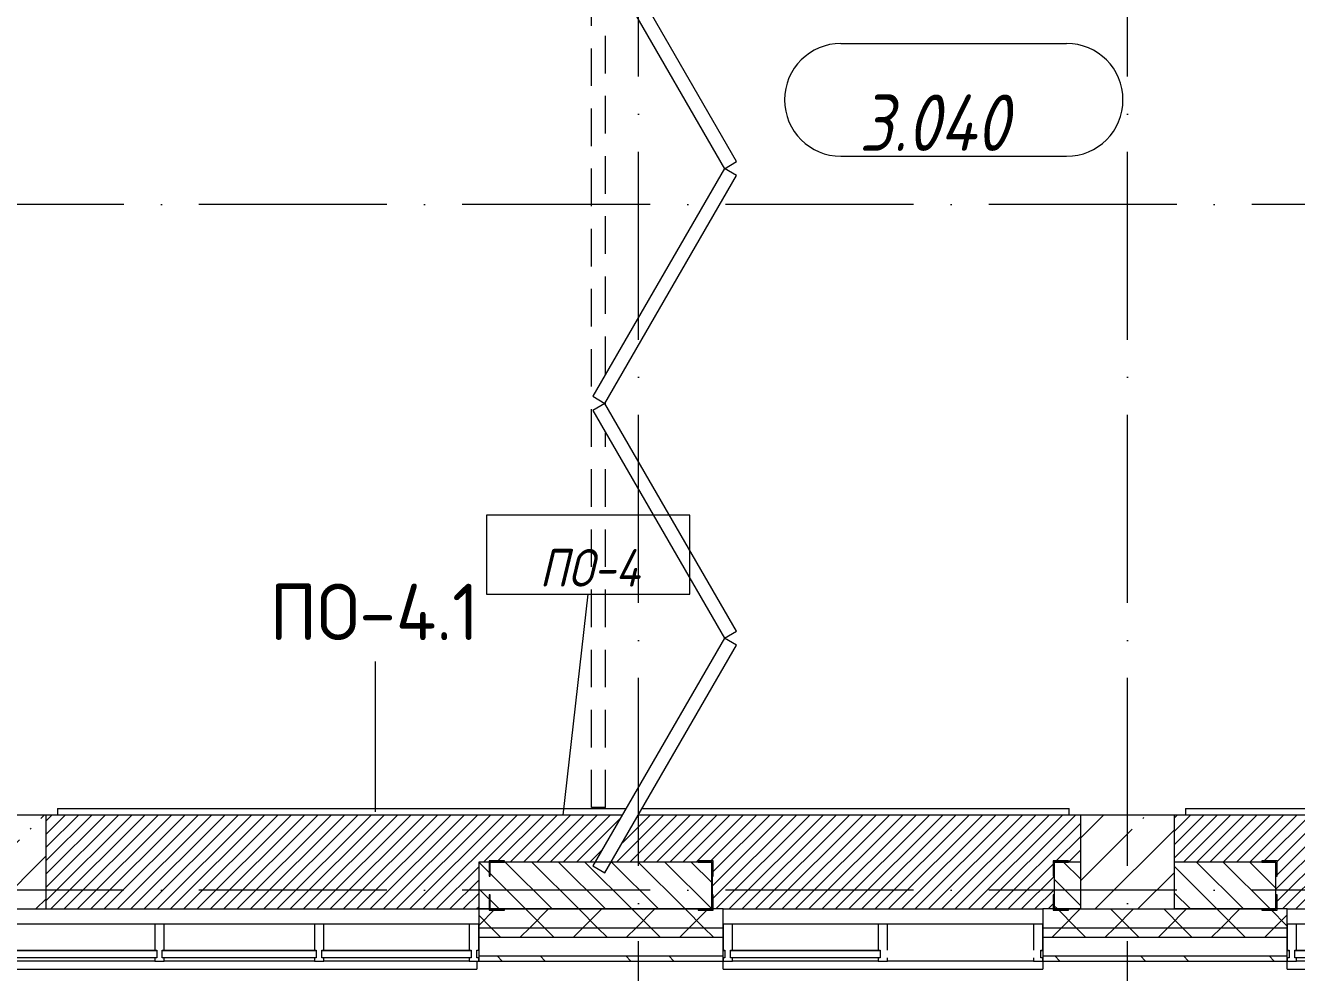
# Model space of a CAD drawing. Header units: millimetres. Extents: x -6467 to 106027, y -7090 to 195095.
# Drawn here: x 20299 to 27059, y 100357 to 105397 of the extents above; entities that cross this region are included whole.
import ezdxf

# ---------------------------------------------------------------- set-up
doc = ezdxf.new("R2010")
doc.units = ezdxf.units.MM
doc.linetypes.add('200_ШТРИХ__ш1_п0_6_', pattern=[320, 200, -120])
doc.linetypes.add('50_200_ШТРИХ_1Т_ш5_п1_п1_', pattern=[1400, 1000, -200, 0, -200])
for name, color, linetype, lineweight, true_color in [('A-AREA-IDEN-1', 7, 'Continuous', 9, 0xaaaaaa), ('A-FLOR-PATT-1', 7, 'Continuous', 5, 0xd61c12), ('A-GENM-1', 7, 'Continuous', 9, 0xaaaaaa), ('A-GENM-2', 7, 'Continuous', 20, 0xaaaaaa), ('A-WALL-2', 7, 'Continuous', 5, 0xaaaaaa), ('Оси-3', 7, '50_200_ШТРИХ_1Т_ш5_п1_п1_', 9, 0xaaaaaa)]:
    doc.layers.add(name, color=color, linetype=linetype, lineweight=lineweight, true_color=true_color)
for name, color, linetype, lineweight in [('A-DOOR-2', 7, 'Continuous', 5), ('A-DOOR-3', 7, '200_ШТРИХ__ш1_п0_6_', 5), ('A-DOOR-FRAM', 7, 'Continuous', 9), ('A-FLOR', 7, 'Continuous', 9), ('A-FLOR-IDEN', 7, 'Continuous', 9), ('A-GLAZ', 7, 'Continuous', 5), ('A-GLAZ-CWMG', 7, 'Continuous', 9), ('A-GLAZ-CWMG-1', 7, 'Continuous', 20), ('A-WALL', 7, 'Continuous', 5), ('A-WALL-FNSH-1', 7, 'Continuous', 5), ('A-WALL-IDEN', 7, 'Continuous', 9), ('I-WALL', 7, 'Continuous', 5), ('S-COLS', 7, 'Continuous', 9), ('S-COLS-1', 7, 'Continuous', 5)]:
    doc.layers.add(name, color=color, linetype=linetype, lineweight=lineweight)
doc.styles.add('GOST Common', font='', dxfattribs={"height": 300})
doc.styles.add('GOST Common_I', font='', dxfattribs={"width": 0.9, "height": 200})
doc.styles.add('ISOCPEUR_I_1', font='isocpeui.ttf', dxfattribs={"width": 0.85, "height": 2.5})
doc.styles.get('GOST Common').set_extended_font_data('GOST Common')
doc.styles.get('GOST Common_I').set_extended_font_data('GOST Common', italic=True)
pattern_1 = [(45, (109.45, 102614.03), (-141.42136, 141.42136), []), (135, (109.45, 102614.03), (-141.42136, -141.42136), [])]

# ---------------------------------------------------------------- blocks, each defined once
blk = doc.blocks.new('BSC_Колонна _Прямоугольная - 500х500-V81-АИ_План этажа Радиаторы_3')
at = {"layer": 'S-COLS-1'}
h = blk.add_hatch(dxfattribs=at)
h.set_pattern_fill('FP_109', color=256, style=0, pattern_type=2)
h.set_pattern_definition([(45, (-20050, 1668.96), (-228.0985, 228.0985), []), (45, (-19821.9, 1668.96), (-228.0985, 228.0985), [403.225, -80.645, 6.706, -73.939])])
h.paths.add_polyline_path([(-250, -250), (250, -250), (250, 250), (-250, 250)])
for p, q in [((250, 250), (-250, 250)), ((-250, 250), (-250, -250)), ((250, -250), (250, 250)), ((-250, -250), (250, -250))]:
    blk.add_line(p, q, dxfattribs=at)
blk = doc.blocks.new('DOR__перегородка__Прямоугольная - Вн_ДПГ_7150х3600h-V87-АИ_План этажа Радиаторы_3')
at = {"layer": 'A-DOOR-3'}
for p, q in [((0, 0), (6390, 0)), ((0, -75), (0, 0)), ((7150, -1474.2), (7150, -5.2)), ((0, -75), (1994.5, -75)), ((2144.5, -75), (2156.7, -75)), ((2306.7, -75), (4493.8, -75)), ((4643.8, -75), (4655, -75)), ((4805, -75), (6993.2, -75)), ((6775.2, -200.9), (6775.2, -75)), ((6850.2, -157.6), (6850.2, -75)), ((6925.2, -114.3), (6925.2, -75)), ((7075.2, -1474.2), (7075.2, -114.3)), ((7143.2, -75), (7150, -75)), ((6925.2, -1474.2), (6925.2, -200.9)), ((7000.2, -1474.2), (7000.2, -157.6)), ((6850.2, -1474.2), (6850.2, -244.2)), ((6775.2, -1474.2), (6775.2, -287.5)), ((6775.2, -1474.2), (7150, -1474.2))]:
    blk.add_line(p, q, dxfattribs=at)
at = {"layer": 'A-DOOR-FRAM'}
for p, q in [((-310.9, -6.7), (-348.4, -71.7)), ((901.5, -706.9), (-310.9, -6.7)), ((2112.7, -6.7), (900.4, -706.9)), ((2150.3, -71.7), (2112.7, -6.7)), ((2188.4, -6.7), (2150.9, -71.7)), ((3400.8, -706.9), (2188.4, -6.7)), ((4612.1, -6.7), (3399.7, -706.9)), ((4649.6, -71.7), (4612.1, -6.7)), ((4686.7, -6.7), (4649.2, -71.7)), ((5899.1, -706.9), (4686.7, -6.7)), ((7111.4, -6.7), (5899.1, -706.9)), ((7148.9, -71.7), (7111.4, -6.7)), ((-348.4, -71.7), (863.9, -771.8)), ((937.9, -771.8), (2150.3, -71.7)), ((2150.9, -71.7), (3363.3, -771.8)), ((3437.3, -771.8), (4649.6, -71.7)), ((4649.2, -71.7), (5861.6, -771.8)), ((5936.6, -771.8), (7148.9, -71.7)), ((863.9, -771.8), (901.5, -706.9)), ((900.4, -706.9), (937.9, -771.8)), ((3363.3, -771.8), (3400.8, -706.9)), ((3399.7, -706.9), (3437.3, -771.8)), ((5861.6, -771.8), (5899.1, -706.9)), ((5899.1, -706.9), (5936.6, -771.8))]:
    blk.add_line(p, q, dxfattribs=at)
blk = doc.blocks.new('Прямоугольный импост - Импост структурный с накладкой - 180мм-22071093-АИ_План этажа Радиаторы_3')
at = {"layer": 'A-GLAZ-CWMG'}
for p, q in [((49825, 55111), (49050, 55111)), ((49825, 54931), (49050, 54931)), ((49825, 54914), (49050, 54914))]:
    blk.add_line(p, q, dxfattribs=at)
blk = doc.blocks.new('Прямоугольный импост - Импост структурный с накладкой - 180мм-22437157-АИ_План этажа Радиаторы_3')
at = {"layer": 'A-GLAZ-CWMG-1'}
for p, q in [((0, 17), (-50, 17)), ((-50, 17), (-50, 0)), ((-50, 0), (-40, 0)), ((-40, 0), (-40, -40)), ((-10, -40), (-10, 0)), ((-10, 0), (0, 0)), ((0, 0), (0, 17)), ((-40, -40), (-50, -40)), ((-50, -40), (-50, -180)), ((0, -40), (-10, -40)), ((0, -180), (0, -40)), ((-50, -180), (0, -180))]:
    blk.add_line(p, q, dxfattribs=at)
blk = doc.blocks.new('Прямоугольный импост - Импост структурный с накладкой - 180мм-22873273-АИ_План этажа Радиаторы_3')
at = {"layer": 'A-GLAZ-CWMG-1'}
for p, q in [((-50, 0), (-50, 17)), ((-50, 17), (0, 17)), ((-40, 0), (-50, 0)), ((-40, -40), (-40, 0)), ((0, 0), (-10, 0)), ((-10, 0), (-10, -40)), ((0, 17), (0, 0)), ((-50, -180), (-50, -40)), ((-50, -40), (-40, -40)), ((-10, -40), (0, -40)), ((0, -40), (0, -180)), ((0, -180), (-50, -180))]:
    blk.add_line(p, q, dxfattribs=at)
blk = doc.blocks.new('Прямоугольный импост - Импост структурный с накладкой - 180мм-V181-АИ_План этажа Радиаторы_3')
at = {"layer": 'A-GLAZ-CWMG'}
for p, q in [((17481.7, -1999), (16682.8, -1999)), ((17481.7, -2179), (16682.8, -2179)), ((17481.7, -2196), (16682.8, -2196))]:
    blk.add_line(p, q, dxfattribs=at)
blk = doc.blocks.new('Прямоугольный импост - Импост структурный с накладкой - 180мм-22873265-АИ_План этажа Радиаторы_3')
at = {"layer": 'A-GLAZ-CWMG-1'}
for p, q in [((-25, 0), (-25, 17)), ((-25, 17), (25, 17)), ((-15, 0), (-25, 0)), ((-15, -40), (-15, 0)), ((25, 0), (15, 0)), ((15, 0), (15, -40)), ((25, 17), (25, 0)), ((-25, -180), (-25, -40)), ((-25, -40), (-15, -40)), ((15, -40), (25, -40)), ((25, -40), (25, -180)), ((25, -180), (-25, -180))]:
    blk.add_line(p, q, dxfattribs=at)
blk = doc.blocks.new('BSC_Колонна _Прямоугольная - 500х500-V191-АИ_План этажа Радиаторы_3')
at = {"layer": 'S-COLS-1'}
h = blk.add_hatch(dxfattribs=at)
h.set_pattern_fill('FP_141', color=256, style=0, pattern_type=2)
h.set_pattern_definition([(45, (-26050, 1668.96), (-228.0985, 228.0985), []), (45, (-25821.9, 1668.96), (-228.0985, 228.0985), [403.225, -80.645, 6.706, -73.939])])
h.paths.add_polyline_path([(-250, -250), (250, -250), (250, 250), (-250, 250), (-250, 4.1)])
for p, q in [((250, 250), (-250, 250)), ((-250, 250), (-250, -250)), ((250, -250), (250, 250)), ((-250, -250), (250, -250))]:
    blk.add_line(p, q, dxfattribs=at)
blk = doc.blocks.new('Прямоугольный импост - Импост структурный с накладкой - 180мм-22437111-АИ_План этажа Радиаторы_3')
at = {"layer": 'A-GLAZ-CWMG-1'}
for p, q in [((-50, 0), (-50, 17)), ((-50, 17), (0, 17)), ((0, 0), (-10, 0)), ((-10, 0), (-10, -40)), ((0, 17), (0, 0)), ((-50, -180), (-50, -40)), ((-10, -40), (0, -40)), ((0, -40), (0, -180)), ((0, -180), (-50, -180))]:
    blk.add_line(p, q, dxfattribs=at)
blk = doc.blocks.new('Прямоугольный импост - Импост структурный с накладкой - 180мм-V176-АИ_План этажа Радиаторы_3')
at = {"layer": 'A-GLAZ-CWMG'}
for p, q in [((6638, 55111), (5863, 55111)), ((6638, 54914), (5863, 54914))]:
    blk.add_line(p, q, dxfattribs=at)
blk = doc.blocks.new('Прямоугольный импост - Импост структурный с накладкой - 180мм-V179-АИ_План этажа Радиаторы_3')
at = {"layer": 'A-GLAZ-CWMG-1'}
for p, q in [((-25, 0), (-25, 17)), ((-25, 17), (25, 17)), ((-15, 0), (-25, 0)), ((-15, -40), (-15, 0)), ((25, 17), (25, 0)), ((-25, -180), (-25, -40)), ((-25, -40), (-15, -40)), ((25, -40), (25, -180)), ((25, -180), (-25, -180))]:
    blk.add_line(p, q, dxfattribs=at)
blk = doc.blocks.new('Прямоугольный импост - Импост структурный с накладкой - 180мм-23338952-АИ_План этажа Радиаторы_3')
at = {"layer": 'A-GLAZ-CWMG'}
for p, q in [((22550, -1999), (21776.1, -1999)), ((22550, -2179), (21776.1, -2179)), ((22550, -2196), (21776.1, -2196))]:
    blk.add_line(p, q, dxfattribs=at)
blk = doc.blocks.new('Фахверк _газобетон торцы_501 - Фахверк _газобетон торцы_-25580447-АИ_План этажа Радиаторы_3')
at = {"layer": 'A-GENM-2'}
for p, q in [((89406, 11134.7), (89325, 11134.7)), ((89325, 11134.7), (89325, 11128.7)), ((89325, 11128.7), (89400, 11128.7)), ((89400, 11128.7), (89400, 11053.7)), ((89406, 11053.7), (89406, 11134.7)), ((89400, 11053.7), (89406, 11053.7)), ((89400, 10953.7), (89400, 10878.7)), ((89406, 10953.7), (89400, 10953.7)), ((89406, 10872.7), (89406, 10953.7)), ((89400, 10878.7), (89325, 10878.7)), ((89325, 10878.7), (89325, 10872.7)), ((89325, 10872.7), (89406, 10872.7))]:
    blk.add_line(p, q, dxfattribs=at)
blk = doc.blocks.new('Фахверк _газобетон торцы_502 - Фахверк _газобетон торцы_-25580467-АИ_План этажа Радиаторы_3')
at = {"layer": 'A-GENM-2'}
for p, q in [((89406, 11134.7), (89325, 11134.7)), ((89325, 11134.7), (89325, 11128.7)), ((89325, 11128.7), (89400, 11128.7)), ((89400, 11128.7), (89400, 11053.7)), ((89406, 11053.7), (89406, 11134.7)), ((89400, 11053.7), (89406, 11053.7)), ((89400, 10953.7), (89400, 10878.7)), ((89406, 10953.7), (89400, 10953.7)), ((89406, 10872.7), (89406, 10953.7)), ((89400, 10878.7), (89325, 10878.7)), ((89325, 10878.7), (89325, 10872.7)), ((89325, 10872.7), (89406, 10872.7))]:
    blk.add_line(p, q, dxfattribs=at)
blk = doc.blocks.new('Фахверк _газобетон торцы_503 - Фахверк _газобетон торцы_-25580487-АИ_План этажа Радиаторы_3')
at = {"layer": 'A-GENM-2'}
for p, q in [((89406, 11134.7), (89325, 11134.7)), ((89325, 11134.7), (89325, 11128.7)), ((89325, 11128.7), (89400, 11128.7)), ((89400, 11128.7), (89400, 11053.7)), ((89406, 11053.7), (89406, 11134.7)), ((89400, 11053.7), (89406, 11053.7)), ((89400, 10953.7), (89400, 10878.7)), ((89406, 10953.7), (89400, 10953.7)), ((89406, 10872.7), (89406, 10953.7)), ((89400, 10878.7), (89325, 10878.7)), ((89325, 10878.7), (89325, 10872.7)), ((89325, 10872.7), (89406, 10872.7))]:
    blk.add_line(p, q, dxfattribs=at)
blk = doc.blocks.new('Фахверк _газобетон торцы_504 - Фахверк _газобетон торцы_-25580507-АИ_План этажа Радиаторы_3')
at = {"layer": 'A-GENM-2'}
for p, q in [((89406, 11134.7), (89325, 11134.7)), ((89325, 11134.7), (89325, 11128.7)), ((89325, 11128.7), (89400, 11128.7)), ((89400, 11128.7), (89400, 11053.7)), ((89406, 11053.7), (89406, 11134.7)), ((89400, 11053.7), (89406, 11053.7)), ((89400, 10953.7), (89400, 10878.7)), ((89406, 10953.7), (89400, 10953.7)), ((89406, 10872.7), (89406, 10953.7)), ((89400, 10878.7), (89325, 10878.7)), ((89325, 10878.7), (89325, 10872.7)), ((89325, 10872.7), (89406, 10872.7))]:
    blk.add_line(p, q, dxfattribs=at)
blk = doc.blocks.new('Отлив_СКБ - Отлив витража-25814842-АИ_План этажа Радиаторы_3')
at = {"layer": 'A-GLAZ'}
for p, q in [((0, 57), (0, 100)), ((7630, 100), (0, 100)), ((30, 2), (823.9, 2)), ((853.9, 2), (1672.8, 2)), ((1702.8, 2), (2521.7, 2)), ((813.9, 0), (40, 0)), ((1662.8, 0), (863.9, 0)), ((2511.7, 0), (1712.8, 0))]:
    blk.add_line(p, q, dxfattribs=at)
blk = doc.blocks.new('Отлив_СКБ - Отлив витража-V317-АИ_План этажа Радиаторы_3')
at = {"layer": 'A-GLAZ'}
for p, q in [((0, 57), (0, 100)), ((1700, 100), (0, 100)), ((1700, 100), (1700, 57)), ((0, 2), (10, 2)), ((865, 2), (1660, 2)), ((1690, 2), (1700, 2)), ((1650, 0), (875, 0))]:
    blk.add_line(p, q, dxfattribs=at)
blk = doc.blocks.new('AAR_СКБ_Марка_помещения_1_5 ммп - Номер-27962133-АИ_План этажа Радиаторы_3')
at = {"layer": 'A-AREA-IDEN-1'}
for p, q in [((-2.987, 3), (3.013, 3)), ((-2.987, 0), (3.013, 0))]:
    blk.add_line(p, q, dxfattribs=at)
for centre, start, end in [((-2.987, 1.5), 90, 270), ((3.013, 1.5), 270, 90)]:
    blk.add_arc(centre, 1.5, start, end, dxfattribs=at)
blk = doc.blocks.new('AAR_СКБ_Марка_Перекрытия_1 мм - Марка пола-27961726-АИ_План этажа Радиаторы_3')
at = {"layer": 'A-FLOR-IDEN'}
for p, q in [((2.723, 2.101), (-2.69, 2.101)), ((-2.69, 2.101), (-2.69, 0)), ((2.723, 0), (2.723, 2.101)), ((-2.69, 0), (2.723, 0))]:
    blk.add_line(p, q, dxfattribs=at)

msp = doc.modelspace()

# ---------------------------------------------------------------- hatches: boundary and pattern name
at = {"layer": 'A-FLOR-PATT-1'}
h = msp.add_hatch(dxfattribs=at)
h.set_pattern_fill('FP_290', color=256, style=0, pattern_type=2)
h.set_pattern_definition([(45, (23159.45, 100945.076), (-35.3553, 35.3553), [])])
h.paths.add_polyline_path([(22709.4, 100695.1), (22709.4, 100945.1), (22764.9, 100945.1), (22764.9, 100951.1), (22845.9, 100951.1), (22845.9, 100945.1), (23328.2, 100945.1), (23472.6, 101195.1), (20409.4, 101195.1), (20409.4, 100695.1), (22312.3, 100695.1)])
h.paths.add_polyline_path([(23966.4, 100695.1), (25764.9, 100695.1), (25764.9, 100770.1), (25769.9, 100770.1), (25769.9, 100870.1), (25764.9, 100870.1), (25764.9, 100951.1), (25845.9, 100949.2), (25845.9, 100945.1), (25909.4, 100945.1), (25909.4, 101195.1), (23559.2, 101195.1), (23414.8, 100945.1), (23875.9, 100945.1), (23875.9, 100951.1), (23956.9, 100949.2), (23956.9, 100870.1), (23950.9, 100870.1), (23950.9, 100770.1), (23956.9, 100770.1), (23956.9, 100695.1)])
h = msp.add_hatch(dxfattribs=at)
h.set_pattern_fill('FP_291', color=256, style=0, pattern_type=2)
h.set_pattern_definition([(45, (27659.45, 100945.076), (-35.3553, 35.3553), [])])
h.paths.add_polyline_path([(27009.4, 100695.1), (28764.9, 100695.9), (28764.9, 100770.1), (28769.9, 100770.1), (28769.9, 100870.1), (28764.9, 100870.1), (28764.9, 100951.1), (28845.9, 100949.2), (28845.9, 100945.1), (28909.4, 100945.1), (28909.4, 101195.1), (26409.4, 101195.1), (26409.4, 100945.1), (26874.4, 100945.1), (26874.4, 100951.1), (26955.4, 100949.2), (26955.4, 100870.1), (26949.9, 100870.1), (26949.9, 100770.1), (26955.4, 100770.1), (26955.4, 100695.1), (26969.4, 100695.1)])
at = {"layer": 'A-WALL'}
h = msp.add_hatch(dxfattribs=at)
h.set_pattern_fill('FP_122', color=256, style=0, pattern_type=2)
h.set_pattern_definition(pattern_1)
h.paths.add_polyline_path([(101359.4, 100595.1), (101359.4, 100695.1), (92174.7, 100695.1), (92174.7, 100595.1), (101298.3, 100595.1)])
h.paths.add_polyline_path([(89719.2, 100595.1), (90474.7, 100595.1), (90474.7, 100695.1), (82634.4, 100695.1), (82634.4, 100595.1), (88892.1, 100595.1)])
h.paths.add_polyline_path([(81509.4, 100595.1), (81784.4, 100595.1), (81784.4, 100695.1), (80509.4, 100695.1), (80509.4, 100595.1), (81448.4, 100595.1)])
h.paths.add_polyline_path([(75658.9, 100595.1), (75869.4, 100595.1), (75869.4, 100695.1), (74569.4, 100695.1), (74569.4, 100595.1), (74831.8, 100595.1)])
h.paths.add_polyline_path([(77726.6, 100595.1), (78809.4, 100595.1), (78809.4, 100695.1), (77569.4, 100695.1), (77569.4, 100595.1)])
h.paths.add_polyline_path([(71009.4, 100595.1), (72869.4, 100595.1), (72869.4, 100695.1), (71009.4, 100695.1), (71009.4, 100597.6)])
h.paths.add_polyline_path([(65733.9, 100595.1), (66309.4, 100595.1), (66309.4, 100695.1), (65009.4, 100695.1), (65009.4, 100595.1), (65320.4, 100595.1)])
h.paths.add_polyline_path([(68215.2, 100595.1), (69309.4, 100595.1), (69309.4, 100695.1), (68009.4, 100695.1), (68009.4, 100595.1)])
h.paths.add_polyline_path([(59944.4, 100595.1), (60309.4, 100595.1), (60309.4, 100695.1), (59009.4, 100695.1), (59009.4, 100595.1), (59117.3, 100595.1)])
h.paths.add_polyline_path([(62009.4, 100595.1), (63309.4, 100595.1), (63309.4, 100695.1), (62009.4, 100695.1), (62009.4, 100597.6)])
h.paths.add_polyline_path([(57309.4, 100595.1), (57309.4, 100695.1), (56009.4, 100695.1), (56009.4, 100595.1), (57049.6, 100595.1)])
h.paths.add_polyline_path([(54154.8, 100595.1), (54309.4, 100595.1), (54309.4, 100695.1), (53009.4, 100695.1), (53009.4, 100595.1), (53327.7, 100595.1)])
h.paths.add_polyline_path([(51260, 100595.1), (51309.4, 100595.1), (51309.4, 100695.1), (50009.4, 100695.1), (50009.4, 100595.1), (50846.5, 100595.1)])
h.paths.add_polyline_path([(47124.7, 100595.1), (48309.4, 100595.1), (48309.4, 100695.1), (47014.4, 100695.1), (47014.4, 100595.1)])
h.paths.add_polyline_path([(45314.4, 100595.1), (45314.4, 100695.1), (44008.8, 100695.1), (44008.8, 100595.1), (45057, 100595.1)])
h.paths.add_polyline_path([(39267.4, 100595.1), (39309.4, 100595.1), (39309.4, 100695.1), (37709.4, 100695.1), (37709.4, 100595.1), (38440.3, 100595.1)])
h.paths.add_polyline_path([(41748.6, 100595.1), (42308.8, 100595.1), (42308.8, 100695.1), (41009.4, 100695.1), (41009.4, 100595.1), (41335.1, 100595.1)])
h.paths.add_polyline_path([(35959.1, 100595.1), (36009.4, 100595.1), (36009.4, 100695.1), (34709.4, 100695.1), (34709.4, 100595.1), (35132, 100595.1)])
h.paths.add_polyline_path([(33009.4, 100595.1), (33009.4, 100695.1), (31709.4, 100695.1), (31709.4, 100595.1), (32650.8, 100595.1)])
h.paths.add_polyline_path([(28928.9, 100595.1), (30009.4, 100595.1), (30009.4, 100695.1), (28709.4, 100695.1), (28709.4, 100595.1)])
h.paths.add_polyline_path([(23966.4, 100595.1), (24009.4, 100595.1), (24009.4, 100695.1), (22709.4, 100695.1), (22709.4, 100595.1), (23552.9, 100595.1)])
h.paths.add_polyline_path([(26034.1, 100595.1), (27009.4, 100595.1), (27009.4, 100695.1), (25709.4, 100695.1), (25709.4, 100595.1)])
h.paths.add_polyline_path([(14041.5, 100595.1), (15069.4, 100595.1), (15069.4, 100695.1), (13769.4, 100695.1), (13769.4, 100595.1)])
h.paths.add_polyline_path([(11146.7, 100595.1), (12894.4, 100595.1), (12894.4, 100695.1), (7434.8, 100695.1), (7434.8, 100595.1), (10319.6, 100595.1)])
h.paths.add_polyline_path([(6184.3, 100595.1), (6559.8, 100595.1), (6559.8, 100695.1), (-2440.6, 100695.1), (-2440.6, 100595.1), (2875.9, 100595.1)])
h = msp.add_hatch(dxfattribs=at)
h.set_pattern_fill('FP_122', color=256, style=0, pattern_type=2)
h.set_pattern_definition(pattern_1)
h.paths.add_polyline_path([(101459.4, 100545.1), (101459.4, 100595.1), (92174.7, 100595.1), (92174.7, 100545.1), (101359.4, 100545.1)])
h.paths.add_polyline_path([(88892.1, 100545.1), (90474.7, 100545.1), (90474.7, 100595.1), (82634.4, 100595.1), (82634.4, 100545.1), (85583.8, 100545.1)])
h.paths.add_polyline_path([(81034.9, 100545.1), (81784.4, 100545.1), (81784.4, 100595.1), (80509.4, 100595.1), (80509.4, 100545.1), (80621.3, 100545.1)])
h.paths.add_polyline_path([(78553.6, 100545.1), (78809.4, 100545.1), (78809.4, 100595.1), (77569.4, 100595.1), (77569.4, 100545.1), (78140.1, 100545.1)])
h.paths.add_polyline_path([(72869.4, 100545.1), (72869.4, 100595.1), (71009.4, 100595.1), (71009.4, 100545.1), (72764.1, 100545.1)])
h.paths.add_polyline_path([(74569.4, 100545.1), (75869.4, 100545.1), (75869.4, 100595.1), (74569.4, 100595.1)])
h.paths.add_polyline_path([(68009.4, 100545.1), (69309.4, 100545.1), (69309.4, 100595.1), (68009.4, 100595.1)])
h.paths.add_polyline_path([(66309.4, 100545.1), (66309.4, 100595.1), (65009.4, 100595.1), (65009.4, 100545.1), (66147.5, 100545.1)])
h.paths.add_polyline_path([(63252.7, 100545.1), (63309.4, 100545.1), (63309.4, 100595.1), (62009.4, 100595.1), (62009.4, 100545.1), (62425.6, 100545.1)])
h.paths.add_polyline_path([(56009.4, 100545.1), (57309.4, 100545.1), (57309.4, 100595.1), (56009.4, 100595.1)])
h.paths.add_polyline_path([(59009.4, 100545.1), (60309.4, 100545.1), (60309.4, 100595.1), (59009.4, 100595.1)])
h.paths.add_polyline_path([(51309.4, 100545.1), (51309.4, 100595.1), (50009.4, 100595.1), (50009.4, 100545.1), (51260, 100545.1)])
h.paths.add_polyline_path([(53009.4, 100545.1), (54309.4, 100545.1), (54309.4, 100595.1), (53009.4, 100595.1)])
h.paths.add_polyline_path([(45057, 100545.1), (45314.4, 100545.1), (45314.4, 100595.1), (44008.8, 100595.1), (44008.8, 100545.1), (44229.9, 100545.1)])
h.paths.add_polyline_path([(47951.7, 100545.1), (48309.4, 100545.1), (48309.4, 100595.1), (47014.4, 100595.1), (47014.4, 100545.1), (47538.2, 100545.1)])
h.paths.add_polyline_path([(41009.4, 100545.1), (42308.8, 100545.1), (42308.8, 100595.1), (41009.4, 100595.1)])
h.paths.add_polyline_path([(37709.4, 100545.1), (39309.4, 100545.1), (39309.4, 100595.1), (37709.4, 100595.1)])
h.paths.add_polyline_path([(36009.4, 100545.1), (36009.4, 100595.1), (34709.4, 100595.1), (34709.4, 100545.1), (35959.1, 100545.1)])
h.paths.add_polyline_path([(29756, 100545.1), (30009.4, 100545.1), (30009.4, 100595.1), (28709.4, 100595.1), (28709.4, 100545.1), (29342.5, 100545.1)])
h.paths.add_polyline_path([(31823.7, 100545.1), (33009.4, 100545.1), (33009.4, 100595.1), (31709.4, 100595.1), (31709.4, 100545.1)])
h.paths.add_polyline_path([(27009.4, 100545.1), (27009.4, 100595.1), (25709.4, 100595.1), (25709.4, 100545.1), (26861.2, 100545.1)])
h.paths.add_polyline_path([(23966.4, 100545.1), (24009.4, 100545.1), (24009.4, 100595.1), (22709.4, 100595.1), (22709.4, 100545.1), (23552.9, 100545.1)])
h.paths.add_polyline_path([(14868.6, 100545.1), (15069.4, 100545.1), (15069.4, 100595.1), (13769.4, 100595.1), (13769.4, 100545.1), (14455, 100545.1)])
h.paths.add_polyline_path([(12800.9, 100545.1), (12894.4, 100545.1), (12894.4, 100595.1), (7434.8, 100595.1), (7434.8, 100545.1), (11146.7, 100545.1)])
h.paths.add_polyline_path([(6184.3, 100545.1), (6559.8, 100545.1), (6559.8, 100595.1), (-2490.6, 100595.1), (-2490.6, 100545.1), (2875.9, 100545.1)])
at = {"layer": 'A-WALL-2'}
h = msp.add_hatch(dxfattribs=at)
h.set_pattern_fill('FP_121', color=256, style=0, pattern_type=2)
h.set_pattern_definition([(135, (109.45, 102614.03), (-342.1478, -342.1478), []), (135, (337.55, 102614.03), (-342.1478, -342.1478), [])])
h.paths.add_polyline_path([(101509.4, 100418.1), (101609.4, 100418.1), (101609.4, 100445.1), (92174.7, 100445.1), (92174.7, 100418.1), (101459.4, 100418.1)])
h.paths.add_polyline_path([(89719.2, 100418.1), (90474.7, 100418.1), (90474.7, 100445.1), (82634.4, 100445.1), (82634.4, 100418.1), (88892.1, 100418.1)])
h.paths.add_polyline_path([(81784.4, 100418.1), (81784.4, 100445.1), (80509.4, 100445.1), (80509.4, 100418.1), (81448.4, 100418.1)])
h.paths.add_polyline_path([(77726.6, 100418.1), (78809.4, 100418.1), (78809.4, 100445.1), (77569.4, 100445.1), (77569.4, 100418.1)])
h.paths.add_polyline_path([(75869.4, 100418.1), (75869.4, 100445.1), (74569.4, 100445.1), (74569.4, 100418.1), (75658.9, 100418.1)])
h.paths.add_polyline_path([(71009.4, 100418.1), (72869.4, 100418.1), (72869.4, 100445.1), (71009.4, 100445.1)])
h.paths.add_polyline_path([(66147.5, 100418.1), (66309.4, 100418.1), (66309.4, 100445.1), (65009.4, 100445.1), (65009.4, 100418.1), (65733.9, 100418.1)])
h.paths.add_polyline_path([(69042.2, 100418.1), (69309.4, 100418.1), (69309.4, 100445.1), (68009.4, 100445.1), (68009.4, 100418.1), (68215.2, 100418.1)])
h.paths.add_polyline_path([(63309.4, 100418.1), (63309.4, 100445.1), (62009.4, 100445.1), (62009.4, 100418.1), (63252.7, 100418.1)])
h.paths.add_polyline_path([(60309.4, 100418.1), (60309.4, 100445.1), (59009.4, 100445.1), (59009.4, 100418.1), (59944.4, 100418.1)])
h.paths.add_polyline_path([(57049.6, 100418.1), (57309.4, 100418.1), (57309.4, 100445.1), (56009.4, 100445.1), (56009.4, 100418.1), (56636.1, 100418.1)])
h.paths.add_polyline_path([(54154.8, 100418.1), (54309.4, 100418.1), (54309.4, 100445.1), (53009.4, 100445.1), (53009.4, 100418.1), (53327.7, 100418.1)])
h.paths.add_polyline_path([(51260, 100418.1), (51309.4, 100418.1), (51309.4, 100445.1), (50009.4, 100445.1), (50009.4, 100418.1), (50846.5, 100418.1)])
h.paths.add_polyline_path([(47124.7, 100418.1), (48309.4, 100418.1), (48309.4, 100445.1), (47014.4, 100445.1), (47014.4, 100418.1)])
h.paths.add_polyline_path([(45057, 100418.1), (45314.4, 100418.1), (45314.4, 100445.1), (44008.8, 100445.1), (44008.8, 100418.1), (44229.9, 100418.1)])
h.paths.add_polyline_path([(42308.8, 100418.1), (42308.8, 100445.1), (41009.4, 100445.1), (41009.4, 100418.1), (42162.2, 100418.1)])
h.paths.add_polyline_path([(39309.4, 100418.1), (39309.4, 100445.1), (37709.4, 100445.1), (37709.4, 100418.1), (39267.4, 100418.1)])
h.paths.add_polyline_path([(34709.4, 100418.1), (36009.4, 100418.1), (36009.4, 100445.1), (34709.4, 100445.1)])
h.paths.add_polyline_path([(31823.7, 100418.1), (33009.4, 100418.1), (33009.4, 100445.1), (31709.4, 100445.1), (31709.4, 100418.1)])
h.paths.add_polyline_path([(30009.4, 100418.1), (30009.4, 100445.1), (28709.4, 100445.1), (28709.4, 100418.1), (29756, 100418.1)])
h.paths.add_polyline_path([(23552.9, 100418.1), (24009.4, 100418.1), (24009.4, 100445.1), (22709.4, 100445.1), (22709.4, 100418.1), (22725.8, 100418.1)])
h.paths.add_polyline_path([(25709.4, 100418.1), (27009.4, 100418.1), (27009.4, 100445.1), (25709.4, 100445.1)])
h.paths.add_polyline_path([(14041.5, 100418.1), (15069.4, 100418.1), (15069.4, 100445.1), (13769.4, 100445.1), (13769.4, 100418.1)])
h.paths.add_polyline_path([(10319.6, 100418.1), (12894.4, 100418.1), (12894.4, 100445.1), (7434.8, 100445.1), (7434.8, 100418.1), (9492.6, 100418.1)])
h.paths.add_polyline_path([(6184.3, 100418.1), (6559.8, 100418.1), (6559.8, 100445.1), (-2617.6, 100445.1), (-2617.6, 100418.1), (2875.9, 100418.1)])
at = {"layer": 'I-WALL'}
h = msp.add_hatch(dxfattribs=at)
h.set_pattern_fill('FP_2', color=256, style=0, pattern_type=2)
h.set_pattern_definition([(135, (109.45, 102614.03), (-70.71068, -70.71068), [])])
h.paths.add_polyline_path([(81009.4, 100695.1), (81009.4, 100945.1), (80569.4, 100945.1), (80569.4, 100695.1), (80621.3, 100695.1)])
h.paths.add_polyline_path([(75809.4, 100695.1), (75809.4, 100945.1), (75509.4, 100945.1), (75509.4, 100695.1), (75658.9, 100695.1)])
h.paths.add_polyline_path([(77629.4, 100695.1), (78749.4, 100695.1), (78749.4, 100945.1), (77629.4, 100945.1)])
h.paths.add_polyline_path([(72764.1, 100695.1), (72809.4, 100695.1), (72809.4, 100945.1), (72509.4, 100945.1), (72509.4, 100695.1)])
h.paths.add_polyline_path([(71069.9, 100695.1), (71459.4, 100695.1), (71459.4, 100945.1), (71069.9, 100945.1)])
h.paths.add_polyline_path([(74629.4, 100695.1), (75009.4, 100695.1), (75009.4, 100945.1), (74629.4, 100945.1)])
h.paths.add_polyline_path([(72009.4, 100695.1), (72009.4, 100945.1), (71959.4, 100945.1), (71959.4, 100695.1)])
h.paths.add_polyline_path([(66147.5, 100695.1), (66249.9, 100695.1), (66249.9, 100945.1), (65069.9, 100945.1), (65069.9, 100695.1), (65733.9, 100695.1)])
h.paths.add_polyline_path([(68069.9, 100695.1), (68459.4, 100695.1), (68459.4, 100945.1), (68069.9, 100945.1)])
h.paths.add_polyline_path([(68959.4, 100695.1), (69249.9, 100695.1), (69249.9, 100945.1), (68959.4, 100945.1), (68959.4, 100883.5)])
h.paths.add_polyline_path([(60249.9, 100695.1), (60249.9, 100945.1), (59959.4, 100945.1), (59959.4, 100695.1)])
h.paths.add_polyline_path([(62069.9, 100695.1), (62459.4, 100695.1), (62459.4, 100945.1), (62069.9, 100945.1)])
h.paths.add_polyline_path([(62959.4, 100695.1), (63249.9, 100695.1), (63249.9, 100945.1), (62959.4, 100945.1), (62959.4, 100883.5)])
h.paths.add_polyline_path([(59069.9, 100695.1), (59459.4, 100695.1), (59459.4, 100945.1), (59069.9, 100945.1)])
h.paths.add_polyline_path([(56636.1, 100695.1), (57249.9, 100695.1), (57249.9, 100945.1), (56069.9, 100945.1), (56069.9, 100695.1), (56222.5, 100695.1)])
h.paths.add_polyline_path([(53459.4, 100695.1), (53459.4, 100945.1), (53069.9, 100945.1), (53069.9, 100695.1), (53327.7, 100695.1)])
h.paths.add_polyline_path([(54249.9, 100695.1), (54249.9, 100945.1), (53959.4, 100945.1), (53959.4, 100695.1), (54154.8, 100695.1)])
h.paths.add_polyline_path([(50069.9, 100695.1), (50459.4, 100695.1), (50459.4, 100945.1), (50069.9, 100945.1)])
h.paths.add_polyline_path([(51249.9, 100695.1), (51249.9, 100945.1), (50959.4, 100945.1), (50959.4, 100695.1)])
h.paths.add_polyline_path([(47538.2, 100695.1), (48249.9, 100695.1), (48249.9, 100945.1), (47074.9, 100945.1), (47074.9, 100695.1), (47124.7, 100695.1)])
h.paths.add_polyline_path([(45057, 100695.1), (45254.9, 100695.1), (45254.9, 100945.1), (44959.4, 100945.1), (44959.4, 100695.1)])
h.paths.add_polyline_path([(44459.4, 100695.1), (44459.4, 100945.1), (44069.3, 100945.1), (44069.3, 100695.1), (44229.9, 100695.1)])
h.paths.add_polyline_path([(38959.4, 100695.1), (39249.9, 100695.1), (39249.9, 100945.1), (38959.4, 100945.1), (38959.4, 100896)])
h.paths.add_polyline_path([(42162.2, 100695.1), (42249.3, 100695.1), (42249.3, 100945.1), (41959.4, 100945.1), (41959.4, 100695.1)])
h.paths.add_polyline_path([(41459.4, 100695.1), (41459.4, 100945.1), (41069.9, 100945.1), (41069.9, 100695.1), (41335.1, 100695.1)])
h.paths.add_polyline_path([(38440.3, 100695.1), (38459.4, 100695.1), (38459.4, 100945.1), (38409.4, 100945.1), (38409.4, 100695.1)])
h.paths.add_polyline_path([(35949.9, 100695.1), (35949.9, 100945.1), (35409.4, 100945.1), (35409.4, 100695.1)])
h.paths.add_polyline_path([(37909.4, 100695.1), (37909.4, 100945.1), (37769.9, 100945.1), (37769.9, 100695.1)])
h.paths.add_polyline_path([(34769.9, 100695.1), (34909.4, 100695.1), (34909.4, 100945.1), (34769.9, 100945.1)])
h.paths.add_polyline_path([(31769.9, 100695.1), (32949.9, 100695.1), (32949.9, 100945.1), (31769.9, 100945.1)])
h.paths.add_polyline_path([(29409.4, 100695.1), (29949.9, 100695.1), (29949.9, 100945.1), (29409.4, 100945.1), (29409.4, 100809.6)])
h.paths.add_polyline_path([(28909.4, 100695.1), (28909.4, 100945.1), (28769.9, 100945.1), (28769.9, 100695.1)])
h.paths.add_polyline_path([(25769.9, 100695.1), (25909.4, 100695.1), (25909.4, 100945.1), (25769.9, 100945.1)])
h.paths.add_polyline_path([(26409.4, 100695.1), (26949.9, 100695.1), (26949.9, 100945.1), (26409.4, 100945.1), (26409.4, 100809.6)])
h.paths.add_polyline_path([(23949.9, 100695.1), (23949.9, 100945.1), (22709.4, 100945.1), (22709.4, 100695.1), (23552.9, 100695.1)])
h.paths.add_polyline_path([(15009.4, 100695.1), (15089.4, 100695.1), (15089.4, 100945.1), (15009.4, 100945.1), (15009.4, 100729.6)])
h.paths.add_polyline_path([(14455, 100695.1), (14509.4, 100695.1), (14509.4, 100945.1), (13831.9, 100945.1), (13831.9, 100695.1), (14041.5, 100695.1)])
h.paths.add_polyline_path([(7838.4, 100695.1), (10509.4, 100695.1), (10509.4, 100945.1), (7497.3, 100945.1), (7497.3, 100695.1)])
h.paths.add_polyline_path([(12800.9, 100695.1), (12831.9, 100695.1), (12831.9, 100945.1), (11009.4, 100945.1), (11009.4, 100695.1), (11146.7, 100695.1)])
h.paths.add_polyline_path([(5909.4, 100695.1), (6497.3, 100695.1), (6497.3, 100945.1), (5909.4, 100945.1)])

# ---------------------------------------------------------------- linework, layer by layer
at = {"layer": 'A-FLOR'}
for p, q in [((23472.6, 101195.1), (20409.4, 101195.1)), ((25909.4, 101195.1), (23559.2, 101195.1)), ((28909.4, 101195.1), (26409.4, 101195.1)), ((23950.9, 100870.1), (23950.9, 100770.1)), ((20409.4, 100695.1), (22709.4, 100695.1)), ((24009.4, 100695.1), (25709.4, 100695.1)), ((27009.4, 100695.1), (28709.4, 100695.1))]:
    msp.add_line(p, q, dxfattribs=at)
at = {"layer": 'A-FLOR-IDEN'}
msp.add_line((23159.4, 101195.1), (23291.6, 102370.8), dxfattribs=at)
at = {"layer": 'A-WALL'}
for p, q in [((20469.4, 101230.1), (23492.8, 101230.1)), ((20469.4, 101230.1), (20469.4, 101195.1)), ((23579.4, 101230.1), (25849.4, 101230.1)), ((25849.4, 101195.1), (25849.4, 101230.1)), ((26469.4, 101230.1), (28849.4, 101230.1)), ((26469.4, 101230.1), (26469.4, 101195.1)), ((23949.9, 100945.1), (22709.4, 100945.1)), ((22709.4, 100945.1), (22709.4, 100695.1)), ((23949.9, 100695.1), (23949.9, 100945.1)), ((25909.4, 100945.1), (25769.9, 100945.1)), ((25769.9, 100945.1), (25769.9, 100695.1)), ((26949.9, 100945.1), (26409.4, 100945.1)), ((26949.9, 100695.1), (26949.9, 100945.1)), ((22709.4, 100695.1), (23949.9, 100695.1)), ((25769.9, 100695.1), (25909.4, 100695.1)), ((26409.4, 100695.1), (26949.9, 100695.1)), ((22709.4, 100595.1), (24009.4, 100595.1)), ((22709.4, 100545.1), (24009.4, 100545.1)), ((25709.4, 100595.1), (27009.4, 100595.1)), ((25709.4, 100545.1), (27009.4, 100545.1)), ((22709.4, 100445.1), (24009.4, 100445.1)), ((25709.4, 100445.1), (27009.4, 100445.1))]:
    msp.add_line(p, q, dxfattribs=at)
at = {"layer": 'A-WALL-FNSH-1'}
for p, q in [((24009.4, 100695.1), (22709.4, 100695.1)), ((22709.4, 100695.1), (22709.4, 100418.1)), ((24009.4, 100418.1), (24009.4, 100695.1)), ((25909.4, 100695.1), (25709.4, 100695.1)), ((25709.4, 100695.1), (25709.4, 100418.1)), ((27009.4, 100695.1), (26409.4, 100695.1)), ((27009.4, 100418.1), (27009.4, 100695.1)), ((22709.4, 100418.1), (24009.4, 100418.1)), ((25709.4, 100418.1), (27009.4, 100418.1))]:
    msp.add_line(p, q, dxfattribs=at)
at = {"layer": 'A-WALL-IDEN'}
msp.add_line((22161.2, 101212.6), (22161.2, 102012.6), dxfattribs=at)
at = {"layer": 'Оси-3'}
for p, q in [((23559.4, 96724.3), (23559.4, 152250.1)), ((26159.4, 96724.3), (26159.4, 114331)), ((104827.4, 104445.1), (-5157.9, 104445.1)), ((104827.4, 100795.1), (-5157.9, 100795.1))]:
    msp.add_line(p, q, dxfattribs=at)

# ---------------------------------------------------------------- block references
at = {"layer": 'A-AREA-IDEN-1', "xscale": 199.9999999999999, "yscale": 199.9999999999999, "zscale": 199.9999999999999}
msp.add_blockref('AAR_СКБ_Марка_помещения_1_5 ммп - Номер-27962133-АИ_План этажа Радиаторы_3', (25233.6, 104701.2), dxfattribs=at)
at = {"layer": 'A-DOOR-2', "rotation": 89.9999999999999}
msp.add_blockref('DOR__перегородка__Прямоугольная - Вн_ДПГ_7150х3600h-V87-АИ_План этажа Радиаторы_3', (23309.4, 101235.1), dxfattribs=at)
at = {"layer": 'A-FLOR-IDEN', "xscale": 199.9999999999999, "yscale": 199.9999999999999, "zscale": 199.9999999999999}
msp.add_blockref('AAR_СКБ_Марка_Перекрытия_1 мм - Марка пола-27961726-АИ_План этажа Радиаторы_3', (23288.2, 102370.8), dxfattribs=at)
at = {"layer": 'A-GENM-1', "rotation": 180}
for name, p in [('Фахверк _газобетон торцы_501 - Фахверк _газобетон торцы_-25580447-АИ_План этажа Радиаторы_3', (112170.9, 111823.8)), ('Фахверк _газобетон торцы_503 - Фахверк _газобетон торцы_-25580487-АИ_План этажа Радиаторы_3', (115170.9, 111823.8))]:
    msp.add_blockref(name, p, dxfattribs=at)
at = {"layer": 'A-GENM-1'}
for name, p in [('Фахверк _газобетон торцы_502 - Фахверк _газобетон торцы_-25580467-АИ_План этажа Радиаторы_3', (-65449.1, 89816.3)), ('Фахверк _газобетон торцы_504 - Фахверк _газобетон торцы_-25580507-АИ_План этажа Радиаторы_3', (-62450.6, 89816.3))]:
    msp.add_blockref(name, p, dxfattribs=at)
at = {"layer": 'A-GLAZ', "rotation": 180}
for name, p in [('Отлив_СКБ - Отлив витража-25814842-АИ_План этажа Радиаторы_3', (22699.4, 100475.1)), ('Отлив_СКБ - Отлив витража-V317-АИ_План этажа Радиаторы_3', (25709.4, 100475.1)), ('Отлив_СКБ - Отлив витража-V317-АИ_План этажа Радиаторы_3', (28709.4, 100475.1))]:
    msp.add_blockref(name, p, dxfattribs=at)
at = {"layer": 'A-GLAZ-CWMG'}
for name, p in [('Прямоугольный импост - Импост структурный с накладкой - 180мм-V181-АИ_План этажа Радиаторы_3', (3505, 102614)), ('Прямоугольный импост - Импост структурный с накладкой - 180мм-V181-АИ_План этажа Радиаторы_3', (4353.9, 102614)), ('Прямоугольный импост - Импост структурный с накладкой - 180мм-23338952-АИ_План этажа Радиаторы_3', (109.4, 102614)), ('Прямоугольный импост - Импост структурный с накладкой - 180мм-22071093-АИ_План этажа Радиаторы_3', (-24990.6, 45504)), ('Прямоугольный импост - Импост структурный с накладкой - 180мм-V176-АИ_План этажа Радиаторы_3', (19021.4, 45504)), ('Прямоугольный импост - Импост структурный с накладкой - 180мм-22071093-АИ_План этажа Радиаторы_3', (-21990.6, 45504))]:
    msp.add_blockref(name, p, dxfattribs=at)
at = {"layer": 'A-GLAZ-CWMG', "extrusion": (0, 0, -1), "rotation": 180}
for name, p in [('Прямоугольный импост - Импост структурный с накладкой - 180мм-22873265-АИ_План этажа Радиаторы_3', (-21011.7, 100435.1)), ('Прямоугольный импост - Импост структурный с накладкой - 180мм-22873265-АИ_План этажа Радиаторы_3', (-21860.6, 100435.1)), ('Прямоугольный импост - Импост структурный с накладкой - 180мм-22873273-АИ_План этажа Радиаторы_3', (-22709.4, 100435.1)), ('Прямоугольный импост - Импост структурный с накладкой - 180мм-V179-АИ_План этажа Радиаторы_3', (-24859.4, 100435.1)), ('Прямоугольный импост - Импост структурный с накладкой - 180мм-22437111-АИ_План этажа Радиаторы_3', (-25709.4, 100435.1))]:
    msp.add_blockref(name, p, dxfattribs=at)
at = {"layer": 'A-GLAZ-CWMG', "rotation": 180}
for p in [(24009.4, 100435.1), (27009.4, 100435.1)]:
    msp.add_blockref('Прямоугольный импост - Импост структурный с накладкой - 180мм-22437157-АИ_План этажа Радиаторы_3', p, dxfattribs=at)
at = {"layer": 'S-COLS'}
for name, p in [('BSC_Колонна _Прямоугольная - 500х500-V81-АИ_План этажа Радиаторы_3', (20159.4, 100945.1)), ('BSC_Колонна _Прямоугольная - 500х500-V191-АИ_План этажа Радиаторы_3', (26159.4, 100945.1))]:
    msp.add_blockref(name, p, dxfattribs=at)

# ---------------------------------------------------------------- texts
at = {"layer": 'A-AREA-IDEN-1', "insert": (25130.4, 104729.4), "char_height": 300, "width": 992, "attachment_point": 8, "line_spacing_factor": 1.139951, "style": 'ISOCPEUR_I_1'}
msp.add_mtext('\\pxqc,t8.46667,16.93333,25.4,33.86667,42.33333,50.8,59.26667,67.73333,76.2,84.66667,93.13333,101.6,110.06667,118.53333,127,135.46667,143.93333,152.4,160.86667,169.33333,177.8,186.26667,194.73333,203.2,211.66667,220.13333,228.6,237.06667,245.53333,254,262.46667,270.93333;{3.040}', dxfattribs=at)
at = {"layer": 'A-FLOR-IDEN', "insert": (23298.4, 102510.6), "char_height": 200, "width": 572.4, "attachment_point": 5, "line_spacing_factor": 1.022766, "style": 'GOST Common_I'}
msp.add_mtext('\\pxqc,t0.9,1.8,2.7,3.6,4.5,5.4,6.3,7.2,8.1,9,9.9,10.8,11.7,12.6,13.5,14.4,15.3,16.2,17.1,18,18.9,19.8,20.7,21.6,22.5,23.4,24.3,25.2,26.1,27,27.9,28.8;{ПО-4}', dxfattribs=at)
at = {"layer": 'A-WALL-IDEN', "insert": (22154.2, 102426), "char_height": 300, "width": 1178, "attachment_point": 2, "line_spacing_factor": 1.022766, "style": 'GOST Common'}
msp.add_mtext('\\pxqc,t0.26667,0.53333,0.8,1.06667,1.33333,1.6,1.86667,2.13333,2.4,2.66667,2.93333,3.2,3.46667,3.73333,4,4.26667,4.53333,4.8,5.06667,5.33333,5.6,5.86667,6.13333,6.4,6.66667,6.93333,7.2,7.46667,7.73333,8,8.26667,8.53333;{ПО-4.1}', dxfattribs=at)

doc.saveas('drawing.dxf')
